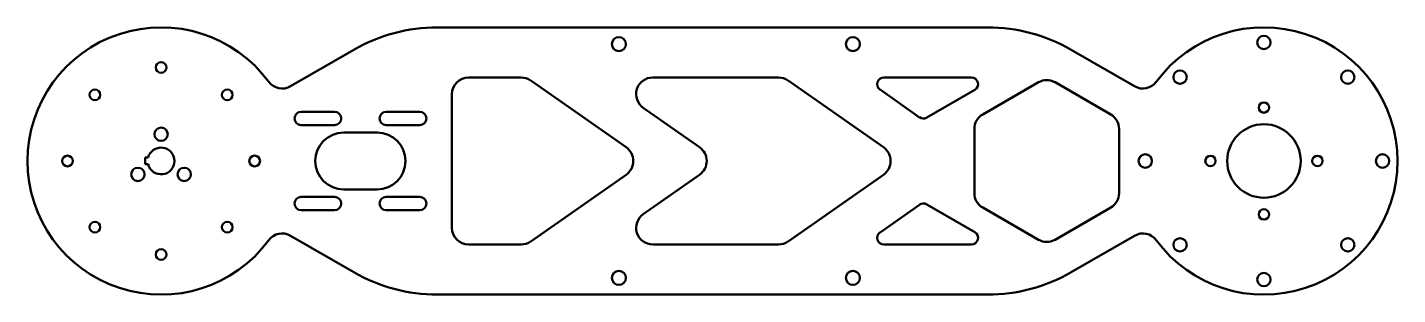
# Model space of a CAD drawing. Header units: millimetres. Extents: x 98 to 508, y 174 to 254.
import ezdxf

# ---------------------------------------------------------------- set-up
doc = ezdxf.new("R2010")
doc.units = ezdxf.units.MM
doc.layers.add('Visible (ISO)', color=7, linetype='Continuous', lineweight=50)

msp = doc.modelspace()

# ---------------------------------------------------------------- linework, layer by layer
at = {"layer": 'Visible (ISO)'}
for p, q in [((220.46, 253.93), (385.1, 253.93)), ((195.46, 247.23), (176.51, 236.29)), ((429.05, 236.29), (410.1, 247.23)), ((229.78, 238.93), (245.5, 238.93)), ((248.37, 238.02), (276.93, 218.02)), ((284.93, 238.93), (322.5, 238.93)), ((325.37, 238.02), (353.93, 218.02)), ((354.04, 238.93), (380.24, 238.93)), ((224.78, 193.93), (224.78, 233.93)), ((364.73, 227), (352.9, 235.29)), ((381.24, 235.2), (366.88, 226.91)), ((383.63, 227.87), (400.28, 237.48)), ((405.28, 237.48), (421.93, 227.87)), ((298.93, 218.02), (282.06, 229.83)), ((179.7, 228.66), (189.7, 228.66)), ((205.16, 228.66), (215.16, 228.66)), ((189.7, 224.66), (179.7, 224.66)), ((192.43, 222.43), (202.43, 222.43)), ((215.16, 224.66), (205.16, 224.66)), ((381.13, 204.31), (381.13, 223.54)), ((424.43, 223.54), (424.43, 204.31)), ((132.98, 214.93), (133.91, 214.93)), ((132.98, 212.93), (132.98, 214.93)), ((133.91, 212.93), (132.98, 212.93)), ((276.93, 209.83), (248.37, 189.83)), ((282.06, 198.02), (298.93, 209.83)), ((353.93, 209.83), (325.37, 189.83)), ((202.43, 205.43), (192.43, 205.43)), ((179.7, 203.2), (189.7, 203.2)), ((205.16, 203.2), (215.16, 203.2)), ((366.88, 200.95), (381.24, 192.66)), ((189.7, 199.2), (179.7, 199.2)), ((215.16, 199.2), (205.16, 199.2)), ((352.9, 192.57), (364.73, 200.85)), ((400.28, 190.37), (383.63, 199.98)), ((421.93, 199.98), (405.28, 190.37)), ((176.51, 191.57), (195.46, 180.63)), ((245.5, 188.93), (229.78, 188.93)), ((322.5, 188.93), (284.93, 188.93)), ((380.24, 188.93), (354.04, 188.93)), ((410.1, 180.63), (429.05, 191.57)), ((385.1, 173.93), (220.46, 173.93))]:
    msp.add_line(p, q, dxfattribs=at)
for centre, radius in [((274.78, 248.93), 2.1), ((344.78, 248.93), 2.1), ((467.78, 249.43), 2), ((137.78, 241.93), 1.6), ((442.68, 239.03), 2), ((492.88, 239.03), 2), ((117.98, 233.73), 1.6), ((157.58, 233.73), 1.6), ((467.78, 229.93), 1.55), ((137.78, 221.93), 2), ((467.78, 213.93), 11), ((109.78, 213.93), 1.6), ((165.78, 213.93), 1.6), ((432.28, 213.93), 2), ((451.78, 213.93), 1.55), ((483.78, 213.93), 1.55), ((503.28, 213.93), 2), ((130.85, 209.93), 2), ((144.71, 209.93), 2), ((467.78, 197.93), 1.55), ((117.98, 194.13), 1.6), ((157.58, 194.13), 1.6), ((442.68, 188.83), 2), ((492.88, 188.83), 2), ((137.78, 185.93), 1.6), ((274.78, 178.93), 2.1), ((344.78, 178.93), 2.1), ((467.78, 178.43), 2)]:
    msp.add_circle(centre, radius, dxfattribs=at)
for centre, radius, start, end in [((137.78, 213.93), 40, 36.3794, 323.6206), ((220.46, 203.93), 50, 90, 120), ((385.1, 203.93), 50, 60, 90), ((467.78, 213.93), 40, 216.3794, 143.6206), ((229.78, 233.93), 5, 90, 180), ((245.5, 233.93), 5, 55, 90), ((284.93, 233.93), 5, 90, 235), ((322.5, 233.93), 5, 55, 90), ((354.04, 236.93), 2, 90, 235), ((380.24, 236.93), 2, 300, 90), ((402.78, 233.15), 5, 60, 120), ((174.01, 240.62), 5, 216.3794, 300), ((431.55, 240.62), 5, 240, 323.6206), ((179.7, 226.66), 2, 90, 270), ((189.7, 226.66), 2, 270, 90), ((205.16, 226.66), 2, 90, 270), ((215.16, 226.66), 2, 270, 90), ((365.88, 228.64), 2, 235, 300), ((386.13, 223.54), 5, 120, 180), ((419.43, 223.54), 5, 0, 60), ((192.43, 213.93), 8.5, 90, 270), ((202.43, 213.93), 8.5, 270, 90), ((137.78, 213.93), 4, 194.4775, 165.5225), ((274.06, 213.93), 5, 305, 55), ((296.06, 213.93), 5, 305, 55), ((351.06, 213.93), 5, 305, 55), ((179.7, 201.2), 2, 90, 270), ((189.7, 201.2), 2, 270, 90), ((205.16, 201.2), 2, 90, 270), ((215.16, 201.2), 2, 270, 90), ((365.88, 199.22), 2, 60, 125), ((386.13, 204.31), 5, 180, 240), ((419.43, 204.31), 5, 300, 0), ((284.93, 193.93), 5, 125, 270), ((229.78, 193.93), 5, 180, 270), ((174.01, 187.24), 5, 60, 143.6206), ((245.5, 193.93), 5, 270, 305), ((322.5, 193.93), 5, 270, 305), ((354.04, 190.93), 2, 125, 270), ((380.24, 190.93), 2, 270, 60), ((402.78, 194.7), 5, 240, 300), ((431.55, 187.24), 5, 36.3794, 120), ((220.46, 223.93), 50, 240, 270), ((385.1, 223.93), 50, 270, 300)]:
    msp.add_arc(centre, radius, start, end, dxfattribs=at)

doc.saveas('drawing.dxf')
